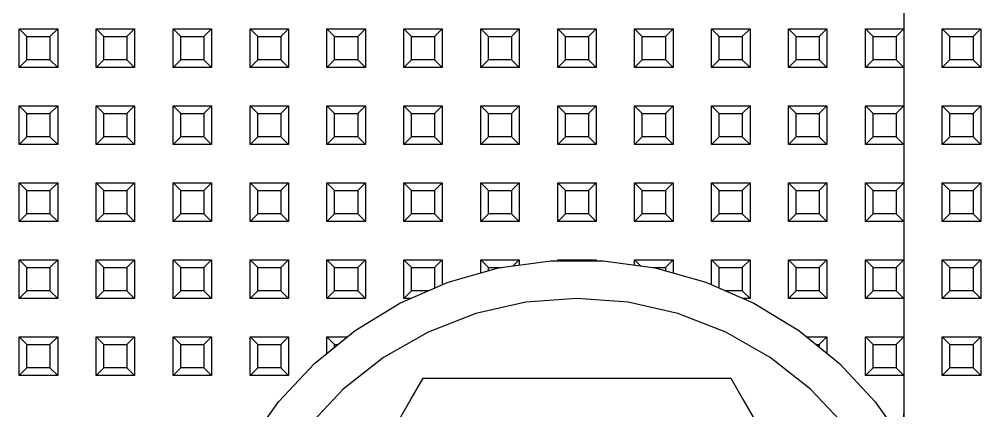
# Model space of a CAD drawing. Header units: millimetres. Extents: x 0 to 156, y 0 to 155.
# Drawn here: x 111.5 to 136.5, y 20.08 to 30.25 of the extents above; entities that cross this region are included whole.
import ezdxf

# ---------------------------------------------------------------- set-up
doc = ezdxf.new("R2010")
doc.units = ezdxf.units.MM

# ---------------------------------------------------------------- blocks, each defined once
blk = doc.blocks.new('CHINT_70dbcf6fe7c4519691b3c42ff544d895_FACE_0')
at = {"color": 7, "linetype": 'CONTINUOUS', "true_color": 0x40d9ff}
for p, q in [((111.7, 29.8), (111.5, 30)), ((111.5, 29), (111.5, 30)), ((111.5, 30), (112.5, 30)), ((112.3, 29.8), (112.5, 30)), ((112.5, 30), (112.5, 29)), ((113.7, 29.8), (113.5, 30)), ((113.5, 29), (113.5, 30)), ((113.5, 30), (114.5, 30)), ((114.3, 29.8), (114.5, 30)), ((114.5, 30), (114.5, 29)), ((115.7, 29.8), (115.5, 30)), ((115.5, 29), (115.5, 30)), ((115.5, 30), (116.5, 30)), ((116.3, 29.8), (116.5, 30)), ((116.5, 30), (116.5, 29)), ((117.7, 29.8), (117.5, 30)), ((117.5, 29), (117.5, 30)), ((117.5, 30), (118.5, 30)), ((118.3, 29.8), (118.5, 30)), ((118.5, 30), (118.5, 29)), ((119.7, 29.8), (119.5, 30)), ((119.5, 29), (119.5, 30)), ((119.5, 30), (120.5, 30)), ((120.3, 29.8), (120.5, 30)), ((120.5, 30), (120.5, 29)), ((121.7, 29.8), (121.5, 30)), ((121.5, 29), (121.5, 30)), ((121.5, 30), (122.5, 30)), ((122.3, 29.8), (122.5, 30)), ((122.5, 30), (122.5, 29)), ((123.7, 29.8), (123.5, 30)), ((123.5, 29), (123.5, 30)), ((123.5, 30), (124.5, 30)), ((124.3, 29.8), (124.5, 30)), ((124.5, 30), (124.5, 29)), ((125.7, 29.8), (125.5, 30)), ((125.5, 29), (125.5, 30)), ((125.5, 30), (126.5, 30)), ((126.3, 29.8), (126.5, 30)), ((126.5, 30), (126.5, 29)), ((127.7, 29.8), (127.5, 30)), ((127.5, 29), (127.5, 30)), ((127.5, 30), (128.5, 30)), ((128.3, 29.8), (128.5, 30)), ((128.5, 30), (128.5, 29)), ((129.7, 29.8), (129.5, 30)), ((129.5, 29), (129.5, 30)), ((129.5, 30), (130.5, 30)), ((130.3, 29.8), (130.5, 30)), ((130.5, 30), (130.5, 29)), ((131.7, 29.8), (131.5, 30)), ((131.5, 29), (131.5, 30)), ((131.5, 30), (132.5, 30)), ((132.3, 29.8), (132.5, 30)), ((132.5, 30), (132.5, 29)), ((133.7, 29.8), (133.5, 30)), ((133.5, 29), (133.5, 30)), ((133.5, 30), (134.5, 30)), ((134.3, 29.8), (134.5, 30)), ((134.5, 30), (134.5, 29)), ((135.7, 29.8), (135.5, 30)), ((135.5, 29), (135.5, 30)), ((135.5, 30), (136.5, 30)), ((136.3, 29.8), (136.5, 30)), ((136.5, 30), (136.5, 29)), ((111.7, 29.8), (112.3, 29.8)), ((111.7, 29.2), (111.7, 29.8)), ((112.3, 29.8), (112.3, 29.2)), ((113.7, 29.8), (114.3, 29.8)), ((113.7, 29.2), (113.7, 29.8)), ((114.3, 29.8), (114.3, 29.2)), ((115.7, 29.8), (116.3, 29.8)), ((115.7, 29.2), (115.7, 29.8)), ((116.3, 29.8), (116.3, 29.2)), ((117.7, 29.8), (118.3, 29.8)), ((117.7, 29.2), (117.7, 29.8)), ((118.3, 29.8), (118.3, 29.2)), ((119.7, 29.8), (120.3, 29.8)), ((119.7, 29.2), (119.7, 29.8)), ((120.3, 29.8), (120.3, 29.2)), ((121.7, 29.8), (122.3, 29.8)), ((121.7, 29.2), (121.7, 29.8)), ((122.3, 29.8), (122.3, 29.2)), ((123.7, 29.8), (124.3, 29.8)), ((123.7, 29.2), (123.7, 29.8)), ((124.3, 29.8), (124.3, 29.2)), ((125.7, 29.8), (126.3, 29.8)), ((125.7, 29.2), (125.7, 29.8)), ((126.3, 29.8), (126.3, 29.2)), ((127.7, 29.8), (128.3, 29.8)), ((127.7, 29.2), (127.7, 29.8)), ((128.3, 29.8), (128.3, 29.2)), ((129.7, 29.8), (130.3, 29.8)), ((129.7, 29.2), (129.7, 29.8)), ((130.3, 29.8), (130.3, 29.2)), ((131.7, 29.8), (132.3, 29.8)), ((131.7, 29.2), (131.7, 29.8)), ((132.3, 29.8), (132.3, 29.2)), ((133.7, 29.8), (134.3, 29.8)), ((133.7, 29.2), (133.7, 29.8)), ((134.3, 29.8), (134.3, 29.2)), ((135.7, 29.8), (136.3, 29.8)), ((135.7, 29.2), (135.7, 29.8)), ((136.3, 29.8), (136.3, 29.2)), ((111.7, 29.2), (111.5, 29)), ((112.5, 29), (111.5, 29)), ((112.3, 29.2), (111.7, 29.2)), ((112.3, 29.2), (112.5, 29)), ((113.7, 29.2), (113.5, 29)), ((114.5, 29), (113.5, 29)), ((114.3, 29.2), (113.7, 29.2)), ((114.3, 29.2), (114.5, 29)), ((115.7, 29.2), (115.5, 29)), ((116.5, 29), (115.5, 29)), ((116.3, 29.2), (115.7, 29.2)), ((116.3, 29.2), (116.5, 29)), ((117.7, 29.2), (117.5, 29)), ((118.5, 29), (117.5, 29)), ((118.3, 29.2), (117.7, 29.2)), ((118.3, 29.2), (118.5, 29)), ((119.7, 29.2), (119.5, 29)), ((120.5, 29), (119.5, 29)), ((120.3, 29.2), (119.7, 29.2)), ((120.3, 29.2), (120.5, 29)), ((121.7, 29.2), (121.5, 29)), ((122.5, 29), (121.5, 29)), ((122.3, 29.2), (121.7, 29.2)), ((122.3, 29.2), (122.5, 29)), ((123.7, 29.2), (123.5, 29)), ((124.5, 29), (123.5, 29)), ((124.3, 29.2), (123.7, 29.2)), ((124.3, 29.2), (124.5, 29)), ((125.7, 29.2), (125.5, 29)), ((126.5, 29), (125.5, 29)), ((126.3, 29.2), (125.7, 29.2)), ((126.3, 29.2), (126.5, 29)), ((127.7, 29.2), (127.5, 29)), ((128.5, 29), (127.5, 29)), ((128.3, 29.2), (127.7, 29.2)), ((128.3, 29.2), (128.5, 29)), ((129.7, 29.2), (129.5, 29)), ((130.5, 29), (129.5, 29)), ((130.3, 29.2), (129.7, 29.2)), ((130.3, 29.2), (130.5, 29)), ((131.7, 29.2), (131.5, 29)), ((132.5, 29), (131.5, 29)), ((132.3, 29.2), (131.7, 29.2)), ((132.3, 29.2), (132.5, 29)), ((133.7, 29.2), (133.5, 29)), ((134.5, 29), (133.5, 29)), ((134.3, 29.2), (133.7, 29.2)), ((134.3, 29.2), (134.5, 29)), ((135.7, 29.2), (135.5, 29)), ((136.5, 29), (135.5, 29)), ((136.3, 29.2), (135.7, 29.2)), ((136.3, 29.2), (136.5, 29)), ((111.7, 27.8), (111.5, 28)), ((111.5, 27), (111.5, 28)), ((111.5, 28), (112.5, 28)), ((112.3, 27.8), (112.5, 28)), ((112.5, 28), (112.5, 27)), ((113.7, 27.8), (113.5, 28)), ((113.5, 27), (113.5, 28)), ((113.5, 28), (114.5, 28)), ((114.3, 27.8), (114.5, 28)), ((114.5, 28), (114.5, 27)), ((115.7, 27.8), (115.5, 28)), ((115.5, 27), (115.5, 28)), ((115.5, 28), (116.5, 28)), ((116.3, 27.8), (116.5, 28)), ((116.5, 28), (116.5, 27)), ((117.7, 27.8), (117.5, 28)), ((117.5, 27), (117.5, 28)), ((117.5, 28), (118.5, 28)), ((118.3, 27.8), (118.5, 28)), ((118.5, 28), (118.5, 27)), ((119.7, 27.8), (119.5, 28)), ((119.5, 27), (119.5, 28)), ((119.5, 28), (120.5, 28)), ((120.3, 27.8), (120.5, 28)), ((120.5, 28), (120.5, 27)), ((121.7, 27.8), (121.5, 28)), ((121.5, 27), (121.5, 28)), ((121.5, 28), (122.5, 28)), ((122.3, 27.8), (122.5, 28)), ((122.5, 28), (122.5, 27)), ((123.7, 27.8), (123.5, 28)), ((123.5, 27), (123.5, 28)), ((123.5, 28), (124.5, 28)), ((124.3, 27.8), (124.5, 28)), ((124.5, 28), (124.5, 27)), ((125.7, 27.8), (125.5, 28)), ((125.5, 27), (125.5, 28)), ((125.5, 28), (126.5, 28)), ((126.3, 27.8), (126.5, 28)), ((126.5, 28), (126.5, 27)), ((127.7, 27.8), (127.5, 28)), ((127.5, 27), (127.5, 28)), ((127.5, 28), (128.5, 28)), ((128.3, 27.8), (128.5, 28)), ((128.5, 28), (128.5, 27)), ((129.7, 27.8), (129.5, 28)), ((129.5, 27), (129.5, 28)), ((129.5, 28), (130.5, 28)), ((130.3, 27.8), (130.5, 28)), ((130.5, 28), (130.5, 27)), ((131.7, 27.8), (131.5, 28)), ((131.5, 27), (131.5, 28)), ((131.5, 28), (132.5, 28)), ((132.3, 27.8), (132.5, 28)), ((132.5, 28), (132.5, 27)), ((133.7, 27.8), (133.5, 28)), ((133.5, 27), (133.5, 28)), ((133.5, 28), (134.5, 28)), ((134.3, 27.8), (134.5, 28)), ((134.5, 28), (134.5, 27)), ((135.7, 27.8), (135.5, 28)), ((135.5, 27), (135.5, 28)), ((135.5, 28), (136.5, 28)), ((136.3, 27.8), (136.5, 28)), ((136.5, 28), (136.5, 27)), ((111.7, 27.8), (112.3, 27.8)), ((111.7, 27.2), (111.7, 27.8)), ((112.3, 27.8), (112.3, 27.2)), ((113.7, 27.8), (114.3, 27.8)), ((113.7, 27.2), (113.7, 27.8)), ((114.3, 27.8), (114.3, 27.2)), ((115.7, 27.8), (116.3, 27.8)), ((115.7, 27.2), (115.7, 27.8)), ((116.3, 27.8), (116.3, 27.2)), ((117.7, 27.8), (118.3, 27.8)), ((117.7, 27.2), (117.7, 27.8)), ((118.3, 27.8), (118.3, 27.2)), ((119.7, 27.8), (120.3, 27.8)), ((119.7, 27.2), (119.7, 27.8)), ((120.3, 27.8), (120.3, 27.2)), ((121.7, 27.8), (122.3, 27.8)), ((121.7, 27.2), (121.7, 27.8)), ((122.3, 27.8), (122.3, 27.2)), ((123.7, 27.8), (124.3, 27.8)), ((123.7, 27.2), (123.7, 27.8)), ((124.3, 27.8), (124.3, 27.2)), ((125.7, 27.8), (126.3, 27.8)), ((125.7, 27.2), (125.7, 27.8)), ((126.3, 27.8), (126.3, 27.2)), ((127.7, 27.8), (128.3, 27.8)), ((127.7, 27.2), (127.7, 27.8)), ((128.3, 27.8), (128.3, 27.2)), ((129.7, 27.8), (130.3, 27.8)), ((129.7, 27.2), (129.7, 27.8)), ((130.3, 27.8), (130.3, 27.2)), ((131.7, 27.8), (132.3, 27.8)), ((131.7, 27.2), (131.7, 27.8)), ((132.3, 27.8), (132.3, 27.2)), ((133.7, 27.8), (134.3, 27.8)), ((133.7, 27.2), (133.7, 27.8)), ((134.3, 27.8), (134.3, 27.2)), ((135.7, 27.8), (136.3, 27.8)), ((135.7, 27.2), (135.7, 27.8)), ((136.3, 27.8), (136.3, 27.2)), ((111.7, 27.2), (111.5, 27)), ((112.5, 27), (111.5, 27)), ((112.3, 27.2), (111.7, 27.2)), ((112.3, 27.2), (112.5, 27)), ((113.7, 27.2), (113.5, 27)), ((114.5, 27), (113.5, 27)), ((114.3, 27.2), (113.7, 27.2)), ((114.3, 27.2), (114.5, 27)), ((115.7, 27.2), (115.5, 27)), ((116.5, 27), (115.5, 27)), ((116.3, 27.2), (115.7, 27.2)), ((116.3, 27.2), (116.5, 27)), ((117.7, 27.2), (117.5, 27)), ((118.5, 27), (117.5, 27)), ((118.3, 27.2), (117.7, 27.2)), ((118.3, 27.2), (118.5, 27)), ((119.7, 27.2), (119.5, 27)), ((120.5, 27), (119.5, 27)), ((120.3, 27.2), (119.7, 27.2)), ((120.3, 27.2), (120.5, 27)), ((121.7, 27.2), (121.5, 27)), ((122.5, 27), (121.5, 27)), ((122.3, 27.2), (121.7, 27.2)), ((122.3, 27.2), (122.5, 27)), ((123.7, 27.2), (123.5, 27)), ((124.5, 27), (123.5, 27)), ((124.3, 27.2), (123.7, 27.2)), ((124.3, 27.2), (124.5, 27)), ((125.7, 27.2), (125.5, 27)), ((126.5, 27), (125.5, 27)), ((126.3, 27.2), (125.7, 27.2)), ((126.3, 27.2), (126.5, 27)), ((127.7, 27.2), (127.5, 27)), ((128.5, 27), (127.5, 27)), ((128.3, 27.2), (127.7, 27.2)), ((128.3, 27.2), (128.5, 27)), ((129.7, 27.2), (129.5, 27)), ((130.5, 27), (129.5, 27)), ((130.3, 27.2), (129.7, 27.2)), ((130.3, 27.2), (130.5, 27)), ((131.7, 27.2), (131.5, 27)), ((132.5, 27), (131.5, 27)), ((132.3, 27.2), (131.7, 27.2)), ((132.3, 27.2), (132.5, 27)), ((133.7, 27.2), (133.5, 27)), ((134.5, 27), (133.5, 27)), ((134.3, 27.2), (133.7, 27.2)), ((134.3, 27.2), (134.5, 27)), ((135.7, 27.2), (135.5, 27)), ((136.5, 27), (135.5, 27)), ((136.3, 27.2), (135.7, 27.2)), ((136.3, 27.2), (136.5, 27)), ((111.7, 25.8), (111.5, 26)), ((111.5, 25), (111.5, 26)), ((111.5, 26), (112.5, 26)), ((112.3, 25.8), (112.5, 26)), ((112.5, 26), (112.5, 25)), ((113.7, 25.8), (113.5, 26)), ((113.5, 25), (113.5, 26)), ((113.5, 26), (114.5, 26)), ((114.3, 25.8), (114.5, 26)), ((114.5, 26), (114.5, 25)), ((115.7, 25.8), (115.5, 26)), ((115.5, 25), (115.5, 26)), ((115.5, 26), (116.5, 26)), ((116.3, 25.8), (116.5, 26)), ((116.5, 26), (116.5, 25)), ((117.7, 25.8), (117.5, 26)), ((117.5, 25), (117.5, 26)), ((117.5, 26), (118.5, 26)), ((118.3, 25.8), (118.5, 26)), ((118.5, 26), (118.5, 25)), ((119.7, 25.8), (119.5, 26)), ((119.5, 25), (119.5, 26)), ((119.5, 26), (120.5, 26)), ((120.3, 25.8), (120.5, 26)), ((120.5, 26), (120.5, 25)), ((121.7, 25.8), (121.5, 26)), ((121.5, 25), (121.5, 26)), ((121.5, 26), (122.5, 26)), ((122.3, 25.8), (122.5, 26)), ((122.5, 26), (122.5, 25)), ((123.7, 25.8), (123.5, 26)), ((123.5, 25), (123.5, 26)), ((123.5, 26), (124.5, 26)), ((124.3, 25.8), (124.5, 26)), ((124.5, 26), (124.5, 25)), ((125.7, 25.8), (125.5, 26)), ((125.5, 25), (125.5, 26)), ((125.5, 26), (126.5, 26)), ((126.3, 25.8), (126.5, 26)), ((126.5, 26), (126.5, 25)), ((127.7, 25.8), (127.5, 26)), ((127.5, 25), (127.5, 26)), ((127.5, 26), (128.5, 26)), ((128.3, 25.8), (128.5, 26)), ((128.5, 26), (128.5, 25)), ((129.7, 25.8), (129.5, 26)), ((129.5, 25), (129.5, 26)), ((129.5, 26), (130.5, 26)), ((130.3, 25.8), (130.5, 26)), ((130.5, 26), (130.5, 25)), ((131.7, 25.8), (131.5, 26)), ((131.5, 25), (131.5, 26)), ((131.5, 26), (132.5, 26)), ((132.3, 25.8), (132.5, 26)), ((132.5, 26), (132.5, 25)), ((133.7, 25.8), (133.5, 26)), ((133.5, 25), (133.5, 26)), ((133.5, 26), (134.5, 26)), ((134.3, 25.8), (134.5, 26)), ((134.5, 26), (134.5, 25)), ((135.7, 25.8), (135.5, 26)), ((135.5, 25), (135.5, 26)), ((135.5, 26), (136.5, 26)), ((136.3, 25.8), (136.5, 26)), ((136.5, 26), (136.5, 25)), ((111.7, 25.8), (112.3, 25.8)), ((111.7, 25.2), (111.7, 25.8)), ((112.3, 25.8), (112.3, 25.2)), ((113.7, 25.8), (114.3, 25.8)), ((113.7, 25.2), (113.7, 25.8)), ((114.3, 25.8), (114.3, 25.2)), ((115.7, 25.8), (116.3, 25.8)), ((115.7, 25.2), (115.7, 25.8)), ((116.3, 25.8), (116.3, 25.2)), ((117.7, 25.8), (118.3, 25.8)), ((117.7, 25.2), (117.7, 25.8)), ((118.3, 25.8), (118.3, 25.2)), ((119.7, 25.8), (120.3, 25.8)), ((119.7, 25.2), (119.7, 25.8)), ((120.3, 25.8), (120.3, 25.2)), ((121.7, 25.8), (122.3, 25.8)), ((121.7, 25.2), (121.7, 25.8)), ((122.3, 25.8), (122.3, 25.2)), ((123.7, 25.8), (124.3, 25.8)), ((123.7, 25.2), (123.7, 25.8)), ((124.3, 25.8), (124.3, 25.2)), ((125.7, 25.8), (126.3, 25.8)), ((125.7, 25.2), (125.7, 25.8)), ((126.3, 25.8), (126.3, 25.2)), ((127.7, 25.8), (128.3, 25.8)), ((127.7, 25.2), (127.7, 25.8)), ((128.3, 25.8), (128.3, 25.2)), ((129.7, 25.8), (130.3, 25.8)), ((129.7, 25.2), (129.7, 25.8)), ((130.3, 25.8), (130.3, 25.2)), ((131.7, 25.8), (132.3, 25.8)), ((131.7, 25.2), (131.7, 25.8)), ((132.3, 25.8), (132.3, 25.2)), ((133.7, 25.8), (134.3, 25.8)), ((133.7, 25.2), (133.7, 25.8)), ((134.3, 25.8), (134.3, 25.2)), ((135.7, 25.8), (136.3, 25.8)), ((135.7, 25.2), (135.7, 25.8)), ((136.3, 25.8), (136.3, 25.2)), ((111.7, 25.2), (111.5, 25)), ((112.5, 25), (111.5, 25)), ((112.3, 25.2), (111.7, 25.2)), ((112.3, 25.2), (112.5, 25)), ((113.7, 25.2), (113.5, 25)), ((114.5, 25), (113.5, 25)), ((114.3, 25.2), (113.7, 25.2)), ((114.3, 25.2), (114.5, 25)), ((115.7, 25.2), (115.5, 25)), ((116.5, 25), (115.5, 25)), ((116.3, 25.2), (115.7, 25.2)), ((116.3, 25.2), (116.5, 25)), ((117.7, 25.2), (117.5, 25)), ((118.5, 25), (117.5, 25)), ((118.3, 25.2), (117.7, 25.2)), ((118.3, 25.2), (118.5, 25)), ((119.7, 25.2), (119.5, 25)), ((120.5, 25), (119.5, 25)), ((120.3, 25.2), (119.7, 25.2)), ((120.3, 25.2), (120.5, 25)), ((121.7, 25.2), (121.5, 25)), ((122.5, 25), (121.5, 25)), ((122.3, 25.2), (121.7, 25.2)), ((122.3, 25.2), (122.5, 25)), ((123.7, 25.2), (123.5, 25)), ((124.5, 25), (123.5, 25)), ((124.3, 25.2), (123.7, 25.2)), ((124.3, 25.2), (124.5, 25)), ((125.7, 25.2), (125.5, 25)), ((126.5, 25), (125.5, 25)), ((126.3, 25.2), (125.7, 25.2)), ((126.3, 25.2), (126.5, 25)), ((127.7, 25.2), (127.5, 25)), ((128.5, 25), (127.5, 25)), ((128.3, 25.2), (127.7, 25.2)), ((128.3, 25.2), (128.5, 25)), ((129.7, 25.2), (129.5, 25)), ((130.5, 25), (129.5, 25)), ((130.3, 25.2), (129.7, 25.2)), ((130.3, 25.2), (130.5, 25)), ((131.7, 25.2), (131.5, 25)), ((132.5, 25), (131.5, 25)), ((132.3, 25.2), (131.7, 25.2)), ((132.3, 25.2), (132.5, 25)), ((133.7, 25.2), (133.5, 25)), ((134.5, 25), (133.5, 25)), ((134.3, 25.2), (133.7, 25.2)), ((134.3, 25.2), (134.5, 25)), ((135.7, 25.2), (135.5, 25)), ((136.5, 25), (135.5, 25)), ((136.3, 25.2), (135.7, 25.2)), ((136.3, 25.2), (136.5, 25)), ((111.7, 23.8), (111.5, 24)), ((111.5, 23), (111.5, 24)), ((111.5, 24), (112.5, 24)), ((112.3, 23.8), (112.5, 24)), ((112.5, 24), (112.5, 23)), ((113.7, 23.8), (113.5, 24)), ((113.5, 23), (113.5, 24)), ((113.5, 24), (114.5, 24)), ((114.3, 23.8), (114.5, 24)), ((114.5, 24), (114.5, 23)), ((115.7, 23.8), (115.5, 24)), ((115.5, 23), (115.5, 24)), ((115.5, 24), (116.5, 24)), ((116.3, 23.8), (116.5, 24)), ((116.5, 24), (116.5, 23)), ((117.7, 23.8), (117.5, 24)), ((117.5, 23), (117.5, 24)), ((117.5, 24), (118.5, 24)), ((118.3, 23.8), (118.5, 24)), ((118.5, 24), (118.5, 23)), ((119.7, 23.8), (119.5, 24)), ((119.5, 23), (119.5, 24)), ((119.5, 24), (120.5, 24)), ((120.3, 23.8), (120.5, 24)), ((120.5, 24), (120.5, 23)), ((121.7, 23.8), (121.5, 24)), ((121.5, 23), (121.5, 24)), ((121.5, 24), (122.5, 24)), ((122.3, 23.8), (122.5, 24)), ((122.5, 24), (122.5, 23.357)), ((123.7, 23.8), (123.5, 24)), ((123.5, 23.66), (123.5, 24)), ((123.5, 24), (124.5, 24)), ((124.343, 23.843), (124.5, 24)), ((124.5, 24), (124.5, 23.864)), ((125.523, 23.977), (125.5, 24)), ((125.5, 23.977), (125.5, 24)), ((125.5, 24), (126.5, 24)), ((126.477, 23.977), (126.5, 24)), ((126.5, 24), (126.5, 23.977)), ((127.657, 23.843), (127.5, 24)), ((127.5, 23.864), (127.5, 24)), ((127.5, 24), (128.5, 24)), ((128.3, 23.8), (128.5, 24)), ((128.5, 24), (128.5, 23.66)), ((129.7, 23.8), (129.5, 24)), ((129.5, 23.357), (129.5, 24)), ((129.5, 24), (130.5, 24)), ((130.3, 23.8), (130.5, 24)), ((130.5, 24), (130.5, 23)), ((131.7, 23.8), (131.5, 24)), ((131.5, 23), (131.5, 24)), ((131.5, 24), (132.5, 24)), ((132.3, 23.8), (132.5, 24)), ((132.5, 24), (132.5, 23)), ((133.7, 23.8), (133.5, 24)), ((133.5, 23), (133.5, 24)), ((133.5, 24), (134.5, 24)), ((134.3, 23.8), (134.5, 24)), ((134.5, 24), (134.5, 23)), ((135.7, 23.8), (135.5, 24)), ((135.5, 23), (135.5, 24)), ((135.5, 24), (136.5, 24)), ((136.3, 23.8), (136.5, 24)), ((136.5, 24), (136.5, 23)), ((111.7, 23.8), (112.3, 23.8)), ((111.7, 23.2), (111.7, 23.8)), ((112.3, 23.8), (112.3, 23.2)), ((113.7, 23.8), (114.3, 23.8)), ((113.7, 23.2), (113.7, 23.8)), ((114.3, 23.8), (114.3, 23.2)), ((115.7, 23.8), (116.3, 23.8)), ((115.7, 23.2), (115.7, 23.8)), ((116.3, 23.8), (116.3, 23.2)), ((117.7, 23.8), (118.3, 23.8)), ((117.7, 23.2), (117.7, 23.8)), ((118.3, 23.8), (118.3, 23.2)), ((119.7, 23.8), (120.3, 23.8)), ((119.7, 23.2), (119.7, 23.8)), ((120.3, 23.8), (120.3, 23.2)), ((121.7, 23.8), (122.3, 23.8)), ((121.7, 23.2), (121.7, 23.8)), ((122.3, 23.8), (122.3, 23.27)), ((123.7, 23.8), (124.032, 23.8)), ((123.7, 23.716), (123.7, 23.8)), ((127.968, 23.8), (128.3, 23.8)), ((128.3, 23.8), (128.3, 23.716)), ((129.7, 23.8), (130.3, 23.8)), ((129.7, 23.27), (129.7, 23.8)), ((130.3, 23.8), (130.3, 23.2)), ((131.7, 23.8), (132.3, 23.8)), ((131.7, 23.2), (131.7, 23.8)), ((132.3, 23.8), (132.3, 23.2)), ((133.7, 23.8), (134.3, 23.8)), ((133.7, 23.2), (133.7, 23.8)), ((134.3, 23.8), (134.3, 23.2)), ((135.7, 23.8), (136.3, 23.8)), ((135.7, 23.2), (135.7, 23.8)), ((136.3, 23.8), (136.3, 23.2)), ((111.7, 23.2), (111.5, 23)), ((112.5, 23), (111.5, 23)), ((112.3, 23.2), (111.7, 23.2)), ((112.3, 23.2), (112.5, 23)), ((113.7, 23.2), (113.5, 23)), ((114.5, 23), (113.5, 23)), ((114.3, 23.2), (113.7, 23.2)), ((114.3, 23.2), (114.5, 23)), ((115.7, 23.2), (115.5, 23)), ((116.5, 23), (115.5, 23)), ((116.3, 23.2), (115.7, 23.2)), ((116.3, 23.2), (116.5, 23)), ((117.7, 23.2), (117.5, 23)), ((118.5, 23), (117.5, 23)), ((118.3, 23.2), (117.7, 23.2)), ((118.3, 23.2), (118.5, 23)), ((119.7, 23.2), (119.5, 23)), ((120.5, 23), (119.5, 23)), ((120.3, 23.2), (119.7, 23.2)), ((120.3, 23.2), (120.5, 23)), ((121.7, 23.2), (121.5, 23)), ((121.678, 23), (121.5, 23)), ((122.139, 23.2), (121.7, 23.2)), ((130.3, 23.2), (129.861, 23.2)), ((130.3, 23.2), (130.5, 23)), ((130.5, 23), (130.322, 23)), ((131.7, 23.2), (131.5, 23)), ((132.5, 23), (131.5, 23)), ((132.3, 23.2), (131.7, 23.2)), ((132.3, 23.2), (132.5, 23)), ((133.7, 23.2), (133.5, 23)), ((134.5, 23), (133.5, 23)), ((134.3, 23.2), (133.7, 23.2)), ((134.3, 23.2), (134.5, 23)), ((135.7, 23.2), (135.5, 23)), ((136.5, 23), (135.5, 23)), ((136.3, 23.2), (135.7, 23.2)), ((136.3, 23.2), (136.5, 23)), ((111.7, 21.8), (111.5, 22)), ((111.5, 21), (111.5, 22)), ((111.5, 22), (112.5, 22)), ((112.3, 21.8), (112.5, 22)), ((112.5, 22), (112.5, 21)), ((113.7, 21.8), (113.5, 22)), ((113.5, 21), (113.5, 22)), ((113.5, 22), (114.5, 22)), ((114.3, 21.8), (114.5, 22)), ((114.5, 22), (114.5, 21)), ((115.7, 21.8), (115.5, 22)), ((115.5, 21), (115.5, 22)), ((115.5, 22), (116.5, 22)), ((116.3, 21.8), (116.5, 22)), ((116.5, 22), (116.5, 21)), ((117.7, 21.8), (117.5, 22)), ((117.5, 21), (117.5, 22)), ((117.5, 22), (118.5, 22)), ((118.3, 21.8), (118.5, 22)), ((118.5, 22), (118.5, 21)), ((119.7, 21.8), (119.5, 22)), ((119.5, 21.573), (119.5, 22)), ((119.5, 22), (120.025, 22)), ((131.975, 22), (132.5, 22)), ((132.3, 21.8), (132.5, 22)), ((132.5, 22), (132.5, 21.573)), ((133.7, 21.8), (133.5, 22)), ((133.5, 21), (133.5, 22)), ((133.5, 22), (134.5, 22)), ((134.3, 21.8), (134.5, 22)), ((134.5, 22), (134.5, 21)), ((135.7, 21.8), (135.5, 22)), ((135.5, 21), (135.5, 22)), ((135.5, 22), (136.5, 22)), ((136.3, 21.8), (136.5, 22)), ((136.5, 22), (136.5, 21)), ((111.7, 21.8), (112.3, 21.8)), ((111.7, 21.2), (111.7, 21.8)), ((112.3, 21.8), (112.3, 21.2)), ((113.7, 21.8), (114.3, 21.8)), ((113.7, 21.2), (113.7, 21.8)), ((114.3, 21.8), (114.3, 21.2)), ((115.7, 21.8), (116.3, 21.8)), ((115.7, 21.2), (115.7, 21.8)), ((116.3, 21.8), (116.3, 21.2)), ((117.7, 21.8), (118.3, 21.8)), ((117.7, 21.2), (117.7, 21.8)), ((118.3, 21.8), (118.3, 21.2)), ((119.7, 21.8), (119.779, 21.8)), ((119.7, 21.736), (119.7, 21.8)), ((132.221, 21.8), (132.3, 21.8)), ((132.3, 21.8), (132.3, 21.736)), ((133.7, 21.8), (134.3, 21.8)), ((133.7, 21.2), (133.7, 21.8)), ((134.3, 21.8), (134.3, 21.2)), ((135.7, 21.8), (136.3, 21.8)), ((135.7, 21.2), (135.7, 21.8)), ((136.3, 21.8), (136.3, 21.2)), ((111.7, 21.2), (111.5, 21)), ((112.5, 21), (111.5, 21)), ((112.3, 21.2), (111.7, 21.2)), ((112.3, 21.2), (112.5, 21)), ((113.7, 21.2), (113.5, 21)), ((114.5, 21), (113.5, 21)), ((114.3, 21.2), (113.7, 21.2)), ((114.3, 21.2), (114.5, 21)), ((115.7, 21.2), (115.5, 21)), ((116.5, 21), (115.5, 21)), ((116.3, 21.2), (115.7, 21.2)), ((116.3, 21.2), (116.5, 21)), ((117.7, 21.2), (117.5, 21)), ((118.5, 21), (117.5, 21)), ((118.3, 21.2), (117.7, 21.2)), ((118.3, 21.2), (118.5, 21)), ((133.7, 21.2), (133.5, 21)), ((134.5, 21), (133.5, 21)), ((134.3, 21.2), (133.7, 21.2)), ((134.3, 21.2), (134.5, 21)), ((135.7, 21.2), (135.5, 21)), ((136.5, 21), (135.5, 21)), ((136.3, 21.2), (135.7, 21.2)), ((136.3, 21.2), (136.5, 21))]:
    blk.add_line(p, q, dxfattribs=at)
for points in [[(134.5, 32), (134.5, 19.258), (134.5, 20)], [(116, 14), (116.093, 15.362), (116.371, 16.698), (116.828, 17.984), (117.456, 19.196), (118.243, 20.311), (119.174, 21.308), (120.233, 22.17), (121.399, 22.879), (122.651, 23.423), (123.965, 23.791), (125.318, 23.977), (126.682, 23.977), (128.035, 23.791), (129.349, 23.423), (130.601, 22.879), (131.767, 22.17), (132.826, 21.308), (133.757, 20.311), (134.544, 19.196), (135.172, 17.984), (135.629, 16.698), (135.907, 15.362), (136, 14)], [(134.964, 14.8), (134.748, 16.115), (134.34, 17.383), (133.749, 18.577), (132.988, 19.671), (132.075, 20.641), (131.028, 21.465), (129.87, 22.125), (128.628, 22.608), (127.329, 22.901), (126, 23), (124.671, 22.901), (123.372, 22.608), (122.13, 22.125), (120.972, 21.465), (119.925, 20.641), (119.012, 19.671), (118.251, 18.577), (117.66, 17.383), (117.252, 16.115), (117.036, 14.8)], [(121.353, 19.807), (121.69, 20.391), (122, 20.928), (122.652, 20.928), (123.354, 20.928), (124.051, 20.928), (124.733, 20.928), (125.806, 20.928), (126.876, 20.928), (127.644, 20.928), (128.423, 20.928), (129.241, 20.928), (130, 20.928), (130.326, 20.363), (130.681, 19.748)]]:
    blk.add_lwpolyline(points, dxfattribs=at)
blk = doc.blocks.new('CHINT_70dbcf6fe7c4519691b3c42ff544d895')
at = {"true_color": 0x40d9ff}
blk.add_blockref('CHINT_70dbcf6fe7c4519691b3c42ff544d895_FACE_0', (0, 0), dxfattribs=at)

msp = doc.modelspace()

# ---------------------------------------------------------------- block references
at = {"true_color": 0x40d9ff}
msp.add_blockref('CHINT_70dbcf6fe7c4519691b3c42ff544d895', (0, 0), dxfattribs=at)

doc.saveas('drawing.dxf')
